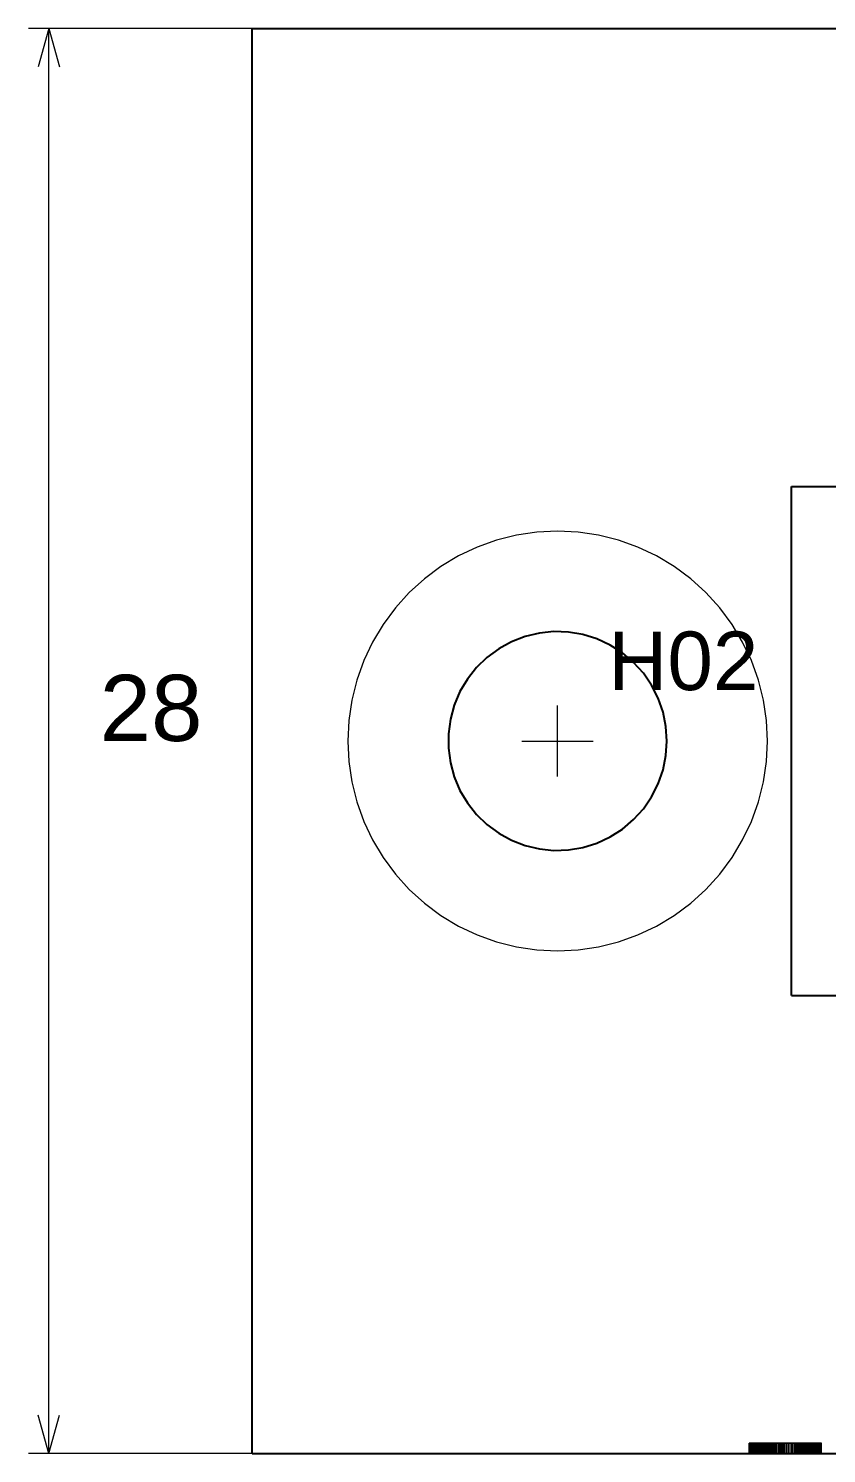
# Paper-space layout '01_三视图' of a CAD drawing. Header units: millimetres. Extents: x 8 to 451, y 8 to 289.
# Drawn here: x 117.2 to 148.6, y 64 to 120 of the extents above; entities that cross this region are included whole.
import ezdxf

# ---------------------------------------------------------------- set-up
doc = ezdxf.new("R2010")
doc.units = ezdxf.units.MM
doc.linetypes.add('WP_HIDDEN', pattern=[2.3, 1.5, -0.8])
for name, color, linetype, lineweight in [('ANNOTATIONS', 7, 'CONTINUOUS', 18), ('HIDDEN', 7, 'WP_HIDDEN', 13), ('VISIBLE', 7, 'CONTINUOUS', 25)]:
    doc.layers.add(name, color=color, linetype=linetype, lineweight=lineweight)
doc.styles.add('CJK', font='Arial Unicode.ttf')

psp = doc.layouts.new('01_三视图')

# ---------------------------------------------------------------- linework, layer by layer
at = {"layer": 'ANNOTATIONS'}
for p, q in [((126, 120), (117.2, 120)), ((118, 120), (117.58, 118.5)), ((118, 64), (118, 120)), ((118, 120), (118.42, 118.5)), ((138, 90.6), (138, 93.4)), ((136.6, 92), (139.4, 92)), ((118, 64), (117.58, 65.5)), ((118, 64), (118.42, 65.5)), ((126, 64), (117.2, 64))]:
    psp.add_line(p, q, dxfattribs=at)
at = {"layer": 'HIDDEN'}
for points in [[(146.25, 92), (146.21, 92.809), (146.091, 93.609), (145.895, 94.395), (145.622, 95.157), (145.276, 95.889), (144.86, 96.583), (144.377, 97.234), (143.834, 97.834), (143.234, 98.377), (142.583, 98.86), (141.889, 99.276), (141.157, 99.622), (140.395, 99.895), (139.609, 100.091), (138.809, 100.21), (138, 100.25), (137.191, 100.21), (136.391, 100.091), (135.605, 99.895), (134.843, 99.622), (134.111, 99.276), (133.417, 98.86), (132.766, 98.377), (132.166, 97.834), (131.623, 97.234), (131.14, 96.583), (130.724, 95.889), (130.378, 95.157), (130.105, 94.395), (129.909, 93.609), (129.79, 92.809), (129.75, 92), (129.79, 91.191), (129.909, 90.391), (130.105, 89.605), (130.378, 88.843), (130.724, 88.111), (131.14, 87.417), (131.623, 86.766), (132.166, 86.166), (132.766, 85.623), (133.417, 85.14), (134.111, 84.724), (134.843, 84.378), (135.605, 84.105), (136.391, 83.909), (137.191, 83.79), (138, 83.75), (138.809, 83.79), (139.609, 83.909), (140.395, 84.105), (141.157, 84.378), (141.889, 84.724), (142.583, 85.14), (143.234, 85.623), (143.834, 86.166), (144.377, 86.766), (144.86, 87.417), (145.276, 88.111), (145.622, 88.843), (145.895, 89.605), (146.091, 90.391), (146.21, 91.191), (146.25, 92)], [(145.53, 64), (145.53, 64.4)], [(145.53, 64.4), (148.378, 64.4)], [(145.531, 64.4), (145.53, 64.4)], [(145.531, 64), (145.531, 64.4)], [(145.542, 64.4), (145.531, 64.4)], [(145.542, 64), (145.542, 64.4)], [(145.562, 64.4), (145.542, 64.4)], [(145.562, 64), (145.562, 64.4)], [(145.591, 64.4), (145.562, 64.4)], [(145.591, 64), (145.591, 64.4)], [(145.621, 64.4), (145.591, 64.4)], [(145.621, 64), (145.621, 64.4)], [(145.654, 64.4), (145.621, 64.4)], [(145.63, 64), (145.63, 64.4)], [(145.63, 64.4), (146.173, 64.4)], [(145.638, 64.4), (145.63, 64.4)], [(145.638, 64), (145.638, 64.4)], [(145.648, 64.4), (145.638, 64.4)], [(145.648, 64), (145.648, 64.4)], [(145.661, 64.4), (145.648, 64.4)], [(145.654, 64), (145.654, 64.4)], [(145.691, 64.4), (145.654, 64.4)], [(145.661, 64), (145.661, 64.4)], [(145.677, 64.4), (145.661, 64.4)], [(145.677, 64), (145.677, 64.4)], [(145.695, 64.4), (145.677, 64.4)], [(145.691, 64), (145.691, 64.4)], [(145.733, 64.4), (145.691, 64.4)], [(145.695, 64), (145.695, 64.4)], [(145.715, 64.4), (145.695, 64.4)], [(145.715, 64), (145.715, 64.4)], [(145.738, 64.4), (145.715, 64.4)], [(145.733, 64), (145.733, 64.4)], [(145.778, 64.4), (145.733, 64.4)], [(145.738, 64), (145.738, 64.4)], [(145.763, 64.4), (145.738, 64.4)], [(145.763, 64), (145.763, 64.4)], [(145.79, 64.4), (145.763, 64.4)], [(145.778, 64), (145.778, 64.4)], [(145.828, 64.4), (145.778, 64.4)], [(145.79, 64), (145.79, 64.4)], [(145.82, 64.4), (145.79, 64.4)], [(145.82, 64), (145.82, 64.4)], [(145.852, 64.4), (145.82, 64.4)], [(145.828, 64), (145.828, 64.4)], [(145.882, 64.4), (145.828, 64.4)], [(145.852, 64), (145.852, 64.4)], [(145.887, 64.4), (145.852, 64.4)], [(145.882, 64), (145.882, 64.4)], [(145.94, 64.4), (145.882, 64.4)], [(145.924, 64.4), (145.887, 64.4)], [(145.887, 64), (145.887, 64.4)], [(145.964, 64.4), (145.924, 64.4)], [(145.924, 64), (145.924, 64.4)], [(145.94, 64), (145.94, 64.4)], [(146.003, 64.4), (145.94, 64.4)], [(146.006, 64.4), (145.964, 64.4)], [(145.964, 64), (145.964, 64.4)], [(146.003, 64), (146.003, 64.4)], [(146.073, 64.4), (146.003, 64.4)], [(146.05, 64.4), (146.006, 64.4)], [(146.006, 64), (146.006, 64.4)], [(146.096, 64.4), (146.05, 64.4)], [(146.05, 64), (146.05, 64.4)], [(146.073, 64), (146.073, 64.4)], [(146.149, 64.4), (146.073, 64.4)], [(146.145, 64.4), (146.096, 64.4)], [(146.096, 64), (146.096, 64.4)], [(146.195, 64.4), (146.145, 64.4)], [(146.145, 64), (146.145, 64.4)], [(146.149, 64), (146.149, 64.4)], [(146.233, 64.4), (146.149, 64.4)], [(146.173, 64), (146.173, 64.4)], [(146.173, 64.4), (146.178, 64.4)], [(146.178, 64), (146.178, 64.4)], [(146.178, 64.4), (146.189, 64.4)], [(146.189, 64), (146.189, 64.4)], [(146.189, 64.4), (146.207, 64.4)], [(146.248, 64.4), (146.195, 64.4)], [(146.195, 64), (146.195, 64.4)], [(146.207, 64), (146.207, 64.4)], [(146.207, 64.4), (146.233, 64.4)], [(146.233, 64), (146.233, 64.4)], [(146.322, 64.4), (146.233, 64.4)], [(146.233, 64), (146.233, 64.4)], [(146.233, 64.4), (146.265, 64.4)], [(146.302, 64.4), (146.248, 64.4)], [(146.248, 64), (146.248, 64.4)], [(148.378, 64.4), (146.264, 64.4)], [(146.264, 64), (146.264, 64.4)], [(146.264, 64.4), (146.312, 64.4)], [(146.265, 64), (146.265, 64.4)], [(146.265, 64.4), (146.305, 64.4)], [(146.358, 64.4), (146.302, 64.4)], [(146.302, 64), (146.302, 64.4)], [(146.305, 64), (146.305, 64.4)], [(146.305, 64.4), (146.352, 64.4)], [(146.312, 64), (146.312, 64.4)], [(146.312, 64.4), (146.364, 64.4)], [(146.322, 64), (146.322, 64.4)], [(146.419, 64.4), (146.322, 64.4)], [(146.352, 64), (146.352, 64.4)], [(146.352, 64.4), (146.406, 64.4)], [(146.417, 64.4), (146.358, 64.4)], [(146.358, 64), (146.358, 64.4)], [(146.364, 64), (146.364, 64.4)], [(146.364, 64.4), (146.423, 64.4)], [(146.406, 64), (146.406, 64.4)], [(146.406, 64.4), (146.465, 64.4)], [(146.477, 64.4), (146.417, 64.4)], [(146.417, 64), (146.417, 64.4)], [(146.419, 64), (146.419, 64.4)], [(146.632, 64.4), (146.419, 64.4)], [(146.423, 64), (146.423, 64.4)], [(146.423, 64.4), (146.488, 64.4)], [(146.465, 64), (146.465, 64.4)], [(146.465, 64.4), (146.53, 64.4)], [(146.539, 64.4), (146.477, 64.4)], [(146.477, 64), (146.477, 64.4)], [(146.488, 64), (146.488, 64.4)], [(146.488, 64.4), (146.577, 64.4)], [(146.53, 64), (146.53, 64.4)], [(146.53, 64.4), (146.599, 64.4)], [(146.603, 64.4), (146.539, 64.4)], [(146.539, 64), (146.539, 64.4)], [(146.577, 64), (146.577, 64.4)], [(146.577, 64.4), (146.708, 64.4)], [(146.599, 64), (146.599, 64.4)], [(146.599, 64.4), (146.673, 64.4)], [(146.669, 64.4), (146.603, 64.4)], [(146.603, 64), (146.603, 64.4)], [(146.8, 64.4), (146.632, 64.4)], [(146.737, 64.4), (146.669, 64.4)], [(146.669, 64), (146.669, 64.4)], [(146.673, 64), (146.673, 64.4)], [(146.673, 64.4), (146.752, 64.4)], [(146.708, 64), (146.708, 64.4)], [(146.708, 64.4), (146.882, 64.4)], [(146.807, 64.4), (146.737, 64.4)], [(146.737, 64), (146.737, 64.4)], [(146.752, 64), (146.752, 64.4)], [(146.752, 64.4), (146.835, 64.4)], [(146.8, 64), (146.8, 64.4)], [(146.955, 64.4), (146.8, 64.4)], [(146.879, 64.4), (146.807, 64.4)], [(146.807, 64), (146.807, 64.4)], [(146.835, 64), (146.835, 64.4)], [(146.835, 64.4), (146.924, 64.4)], [(146.953, 64.4), (146.879, 64.4)], [(146.879, 64), (146.879, 64.4)], [(146.882, 64), (146.882, 64.4)], [(146.882, 64.4), (147.099, 64.4)], [(146.924, 64), (146.924, 64.4)], [(146.924, 64.4), (147.017, 64.4)], [(147.029, 64.4), (146.953, 64.4)], [(146.953, 64), (146.953, 64.4)], [(146.955, 64), (146.955, 64.4)], [(147.095, 64.4), (146.955, 64.4)], [(147.017, 64), (147.017, 64.4)], [(147.017, 64.4), (147.105, 64.4)], [(147.105, 64.4), (147.029, 64.4)], [(147.029, 64), (147.029, 64.4)], [(147.095, 64), (147.095, 64.4)], [(147.22, 64.4), (147.095, 64.4)], [(147.099, 64.4), (147.364, 64.4)], [(147.105, 64), (147.105, 64.4)], [(147.105, 64.4), (147.189, 64.4)], [(147.18, 64.4), (147.105, 64.4)], [(147.105, 64), (147.105, 64.4)], [(147.252, 64.4), (147.18, 64.4)], [(147.18, 64), (147.18, 64.4)], [(147.189, 64), (147.189, 64.4)], [(147.189, 64.4), (147.269, 64.4)], [(147.22, 64), (147.22, 64.4)], [(147.332, 64.4), (147.22, 64.4)], [(147.323, 64.4), (147.252, 64.4)], [(147.252, 64), (147.252, 64.4)], [(147.269, 64), (147.269, 64.4)], [(147.269, 64.4), (147.344, 64.4)], [(147.391, 64.4), (147.323, 64.4)], [(147.323, 64), (147.323, 64.4)], [(147.332, 64), (147.332, 64.4)], [(147.429, 64.4), (147.332, 64.4)], [(147.344, 64), (147.344, 64.4)], [(147.344, 64.4), (147.415, 64.4)], [(147.364, 64), (147.364, 64.4)], [(147.364, 64.4), (147.588, 64.4)], [(147.457, 64.4), (147.391, 64.4)], [(147.391, 64), (147.391, 64.4)], [(147.415, 64), (147.415, 64.4)], [(147.415, 64.4), (147.482, 64.4)], [(147.429, 64), (147.429, 64.4)], [(147.512, 64.4), (147.429, 64.4)], [(147.522, 64.4), (147.457, 64.4)], [(147.457, 64), (147.457, 64.4)], [(147.482, 64), (147.482, 64.4)], [(147.482, 64.4), (147.545, 64.4)], [(147.512, 64), (147.512, 64.4)], [(147.581, 64.4), (147.512, 64.4)], [(147.584, 64.4), (147.522, 64.4)], [(147.522, 64), (147.522, 64.4)], [(147.545, 64), (147.545, 64.4)], [(147.545, 64.4), (147.603, 64.4)], [(147.581, 64), (147.581, 64.4)], [(147.639, 64.4), (147.581, 64.4)], [(147.645, 64.4), (147.584, 64.4)], [(147.584, 64), (147.584, 64.4)], [(147.588, 64), (147.588, 64.4)], [(147.588, 64.4), (147.685, 64.4)], [(147.603, 64), (147.603, 64.4)], [(147.603, 64.4), (147.656, 64.4)], [(147.639, 64), (147.639, 64.4)], [(147.689, 64.4), (147.639, 64.4)], [(147.703, 64.4), (147.645, 64.4)], [(147.645, 64), (147.645, 64.4)], [(147.656, 64), (147.656, 64.4)], [(147.656, 64.4), (147.702, 64.4)], [(147.685, 64), (147.685, 64.4)], [(147.685, 64.4), (147.772, 64.4)], [(147.689, 64), (147.689, 64.4)], [(147.732, 64.4), (147.689, 64.4)], [(147.702, 64), (147.702, 64.4)], [(147.702, 64.4), (147.74, 64.4)], [(147.759, 64.4), (147.703, 64.4)], [(147.703, 64), (147.703, 64.4)], [(147.732, 64), (147.732, 64.4)], [(147.766, 64.4), (147.732, 64.4)], [(147.74, 64), (147.74, 64.4)], [(147.74, 64.4), (147.772, 64.4)], [(147.813, 64.4), (147.759, 64.4)], [(147.759, 64), (147.759, 64.4)], [(147.766, 64), (147.766, 64.4)], [(147.793, 64.4), (147.766, 64.4)], [(147.772, 64), (147.772, 64.4)], [(147.772, 64.4), (147.848, 64.4)], [(147.772, 64), (147.772, 64.4)], [(147.772, 64.4), (147.797, 64.4)], [(147.793, 64), (147.793, 64.4)], [(147.813, 64.4), (147.793, 64.4)], [(147.797, 64), (147.797, 64.4)], [(147.797, 64.4), (147.814, 64.4)], [(147.813, 64), (147.813, 64.4)], [(147.824, 64.4), (147.813, 64.4)], [(147.866, 64.4), (147.813, 64.4)], [(147.813, 64), (147.813, 64.4)], [(147.814, 64), (147.814, 64.4)], [(147.814, 64.4), (147.825, 64.4)], [(147.824, 64), (147.824, 64.4)], [(147.828, 64.4), (147.824, 64.4)], [(147.825, 64), (147.825, 64.4)], [(147.825, 64.4), (147.828, 64.4)], [(147.828, 64), (147.828, 64.4)], [(147.848, 64), (147.848, 64.4)], [(147.848, 64.4), (147.915, 64.4)], [(147.916, 64.4), (147.866, 64.4)], [(147.866, 64), (147.866, 64.4)], [(147.915, 64), (147.915, 64.4)], [(147.915, 64.4), (147.974, 64.4)], [(147.964, 64.4), (147.916, 64.4)], [(147.916, 64), (147.916, 64.4)], [(148.01, 64.4), (147.964, 64.4)], [(147.964, 64), (147.964, 64.4)], [(147.974, 64), (147.974, 64.4)], [(147.974, 64.4), (148.029, 64.4)], [(148.054, 64.4), (148.01, 64.4)], [(148.01, 64), (148.01, 64.4)], [(148.029, 64), (148.029, 64.4)], [(148.029, 64.4), (148.079, 64.4)], [(148.095, 64.4), (148.054, 64.4)], [(148.054, 64), (148.054, 64.4)], [(148.079, 64), (148.079, 64.4)], [(148.079, 64.4), (148.125, 64.4)], [(148.133, 64.4), (148.095, 64.4)], [(148.095, 64), (148.095, 64.4)], [(148.125, 64), (148.125, 64.4)], [(148.125, 64.4), (148.167, 64.4)], [(148.169, 64.4), (148.133, 64.4)], [(148.133, 64), (148.133, 64.4)], [(148.167, 64), (148.167, 64.4)], [(148.167, 64.4), (148.204, 64.4)], [(148.201, 64.4), (148.169, 64.4)], [(148.169, 64), (148.169, 64.4)], [(148.231, 64.4), (148.201, 64.4)], [(148.201, 64), (148.201, 64.4)], [(148.204, 64), (148.204, 64.4)], [(148.204, 64.4), (148.237, 64.4)], [(148.258, 64.4), (148.231, 64.4)], [(148.231, 64), (148.231, 64.4)], [(148.237, 64), (148.237, 64.4)], [(148.237, 64.4), (148.266, 64.4)], [(148.282, 64.4), (148.258, 64.4)], [(148.258, 64), (148.258, 64.4)], [(148.266, 64), (148.266, 64.4)], [(148.266, 64.4), (148.291, 64.4)], [(148.303, 64.4), (148.282, 64.4)], [(148.282, 64), (148.282, 64.4)], [(148.291, 64), (148.291, 64.4)], [(148.291, 64.4), (148.312, 64.4)], [(148.321, 64.4), (148.303, 64.4)], [(148.303, 64), (148.303, 64.4)], [(148.312, 64), (148.312, 64.4)], [(148.312, 64.4), (148.331, 64.4)], [(148.337, 64.4), (148.321, 64.4)], [(148.321, 64), (148.321, 64.4)], [(148.331, 64), (148.331, 64.4)], [(148.331, 64.4), (148.345, 64.4)], [(148.349, 64.4), (148.337, 64.4)], [(148.337, 64), (148.337, 64.4)], [(148.345, 64), (148.345, 64.4)], [(148.345, 64.4), (148.357, 64.4)], [(148.359, 64.4), (148.349, 64.4)], [(148.349, 64), (148.349, 64.4)], [(148.357, 64), (148.357, 64.4)], [(148.357, 64.4), (148.365, 64.4)], [(148.366, 64.4), (148.359, 64.4)], [(148.359, 64), (148.359, 64.4)], [(148.365, 64), (148.365, 64.4)], [(148.365, 64.4), (148.37, 64.4)], [(148.37, 64.4), (148.366, 64.4)], [(148.366, 64), (148.366, 64.4)], [(148.37, 64), (148.37, 64.4)], [(148.37, 64.4), (148.372, 64.4)], [(148.372, 64.4), (148.37, 64.4)], [(148.37, 64), (148.37, 64.4)], [(148.372, 64), (148.372, 64.4)], [(148.378, 64), (148.378, 64.4)], [(145.53, 64), (145.531, 64)], [(148.378, 64), (145.53, 64)], [(145.531, 64), (145.542, 64)], [(145.542, 64), (145.562, 64)], [(145.562, 64), (145.591, 64)], [(145.591, 64), (145.621, 64)], [(145.621, 64), (145.654, 64)], [(145.63, 64), (145.638, 64)], [(146.173, 64), (145.63, 64)], [(145.638, 64), (145.648, 64)], [(145.648, 64), (145.661, 64)], [(145.654, 64), (145.691, 64)], [(145.661, 64), (145.677, 64)], [(145.677, 64), (145.695, 64)], [(145.691, 64), (145.733, 64)], [(145.695, 64), (145.715, 64)], [(145.715, 64), (145.738, 64)], [(145.733, 64), (145.778, 64)], [(145.738, 64), (145.763, 64)], [(145.763, 64), (145.79, 64)], [(145.778, 64), (145.828, 64)], [(145.79, 64), (145.82, 64)], [(145.82, 64), (145.852, 64)], [(145.828, 64), (145.882, 64)], [(145.852, 64), (145.887, 64)], [(145.882, 64), (145.94, 64)], [(145.887, 64), (145.924, 64)], [(145.924, 64), (145.964, 64)], [(145.94, 64), (146.003, 64)], [(145.964, 64), (146.006, 64)], [(146.003, 64), (146.073, 64)], [(146.006, 64), (146.05, 64)], [(146.05, 64), (146.096, 64)], [(146.073, 64), (146.149, 64)], [(146.096, 64), (146.145, 64)], [(146.145, 64), (146.195, 64)], [(146.149, 64), (146.233, 64)], [(146.178, 64), (146.173, 64)], [(146.189, 64), (146.178, 64)], [(146.207, 64), (146.189, 64)], [(146.195, 64), (146.248, 64)], [(146.233, 64), (146.207, 64)], [(146.265, 64), (146.233, 64)], [(146.233, 64), (146.322, 64)], [(146.248, 64), (146.302, 64)], [(146.264, 64), (148.378, 64)], [(146.312, 64), (146.264, 64)], [(146.305, 64), (146.265, 64)], [(146.302, 64), (146.358, 64)], [(146.352, 64), (146.305, 64)], [(146.364, 64), (146.312, 64)], [(146.322, 64), (146.419, 64)], [(146.406, 64), (146.352, 64)], [(146.358, 64), (146.417, 64)], [(146.423, 64), (146.364, 64)], [(146.465, 64), (146.406, 64)], [(146.417, 64), (146.477, 64)], [(146.419, 64), (146.632, 64)], [(146.488, 64), (146.423, 64)], [(146.53, 64), (146.465, 64)], [(146.477, 64), (146.539, 64)], [(146.577, 64), (146.488, 64)], [(146.599, 64), (146.53, 64)], [(146.539, 64), (146.603, 64)], [(146.708, 64), (146.577, 64)], [(146.673, 64), (146.599, 64)], [(146.603, 64), (146.669, 64)], [(146.632, 64), (146.8, 64)], [(146.669, 64), (146.737, 64)], [(146.752, 64), (146.673, 64)], [(146.882, 64), (146.708, 64)], [(146.737, 64), (146.807, 64)], [(146.835, 64), (146.752, 64)], [(146.8, 64), (146.955, 64)], [(146.807, 64), (146.879, 64)], [(146.924, 64), (146.835, 64)], [(146.879, 64), (146.953, 64)], [(147.099, 64), (146.882, 64)], [(147.017, 64), (146.924, 64)], [(146.953, 64), (147.029, 64)], [(146.955, 64), (147.095, 64)], [(147.105, 64), (147.017, 64)], [(147.029, 64), (147.105, 64)], [(147.095, 64), (147.22, 64)], [(147.364, 64), (147.099, 64)], [(147.105, 64), (147.18, 64)], [(147.189, 64), (147.105, 64)], [(147.18, 64), (147.252, 64)], [(147.269, 64), (147.189, 64)], [(147.22, 64), (147.332, 64)], [(147.252, 64), (147.323, 64)], [(147.344, 64), (147.269, 64)], [(147.323, 64), (147.391, 64)], [(147.332, 64), (147.429, 64)], [(147.415, 64), (147.344, 64)], [(147.588, 64), (147.364, 64)], [(147.391, 64), (147.457, 64)], [(147.482, 64), (147.415, 64)], [(147.429, 64), (147.512, 64)], [(147.457, 64), (147.522, 64)], [(147.545, 64), (147.482, 64)], [(147.512, 64), (147.581, 64)], [(147.522, 64), (147.584, 64)], [(147.603, 64), (147.545, 64)], [(147.581, 64), (147.639, 64)], [(147.584, 64), (147.645, 64)], [(147.685, 64), (147.588, 64)], [(147.656, 64), (147.603, 64)], [(147.639, 64), (147.689, 64)], [(147.645, 64), (147.703, 64)], [(147.702, 64), (147.656, 64)], [(147.772, 64), (147.685, 64)], [(147.689, 64), (147.732, 64)], [(147.74, 64), (147.702, 64)], [(147.703, 64), (147.759, 64)], [(147.732, 64), (147.766, 64)], [(147.772, 64), (147.74, 64)], [(147.759, 64), (147.813, 64)], [(147.766, 64), (147.793, 64)], [(147.848, 64), (147.772, 64)], [(147.797, 64), (147.772, 64)], [(147.793, 64), (147.813, 64)], [(147.814, 64), (147.797, 64)], [(147.813, 64), (147.866, 64)], [(147.813, 64), (147.824, 64)], [(147.825, 64), (147.814, 64)], [(147.824, 64), (147.828, 64)], [(147.828, 64), (147.825, 64)], [(147.915, 64), (147.848, 64)], [(147.866, 64), (147.916, 64)], [(147.974, 64), (147.915, 64)], [(147.916, 64), (147.964, 64)], [(147.964, 64), (148.01, 64)], [(148.029, 64), (147.974, 64)], [(148.01, 64), (148.054, 64)], [(148.079, 64), (148.029, 64)], [(148.054, 64), (148.095, 64)], [(148.125, 64), (148.079, 64)], [(148.095, 64), (148.133, 64)], [(148.167, 64), (148.125, 64)], [(148.133, 64), (148.169, 64)], [(148.204, 64), (148.167, 64)], [(148.169, 64), (148.201, 64)], [(148.201, 64), (148.231, 64)], [(148.237, 64), (148.204, 64)], [(148.231, 64), (148.258, 64)], [(148.266, 64), (148.237, 64)], [(148.258, 64), (148.282, 64)], [(148.291, 64), (148.266, 64)], [(148.282, 64), (148.303, 64)], [(148.312, 64), (148.291, 64)], [(148.303, 64), (148.321, 64)], [(148.331, 64), (148.312, 64)], [(148.321, 64), (148.337, 64)], [(148.345, 64), (148.331, 64)], [(148.337, 64), (148.349, 64)], [(148.357, 64), (148.345, 64)], [(148.349, 64), (148.359, 64)], [(148.365, 64), (148.357, 64)], [(148.359, 64), (148.366, 64)], [(148.37, 64), (148.365, 64)], [(148.366, 64), (148.37, 64)], [(148.372, 64), (148.37, 64)], [(148.37, 64), (148.372, 64)]]:
    psp.add_lwpolyline(points, dxfattribs=at)
at = {"layer": 'VISIBLE'}
for points in [[(126, 64), (126, 120)], [(126, 120), (196, 120)], [(147.2, 82), (147.2, 102)], [(147.2, 102), (151.2, 102)], [(142.3, 92), (142.262, 92.573), (142.147, 93.136), (141.959, 93.679), (141.7, 94.191), (141.375, 94.665), (140.989, 95.091), (140.551, 95.462), (140.067, 95.771), (139.545, 96.013), (138.997, 96.183), (138.43, 96.278), (137.856, 96.298), (137.285, 96.24), (136.726, 96.107), (136.19, 95.9), (135.686, 95.624), (135.224, 95.284), (134.811, 94.884), (134.455, 94.434), (134.162, 93.939), (133.938, 93.411), (133.786, 92.856), (133.71, 92.287), (133.71, 91.713), (133.786, 91.144), (133.938, 90.589), (134.162, 90.061), (134.455, 89.566), (134.811, 89.116), (135.224, 88.716), (135.686, 88.376), (136.19, 88.1), (136.726, 87.893), (137.285, 87.76), (137.856, 87.702), (138.43, 87.722), (138.997, 87.817), (139.545, 87.987), (140.067, 88.229), (140.551, 88.538), (140.989, 88.909), (141.375, 89.335), (141.7, 89.809), (141.959, 90.321), (142.147, 90.864), (142.262, 91.427), (142.3, 92)], [(147.2, 82), (151.2, 82)], [(126, 64), (196, 64)]]:
    psp.add_lwpolyline(points, dxfattribs=at)

# ---------------------------------------------------------------- texts
at = {"layer": 'ANNOTATIONS', "style": 'CJK'}
for s, height, p in [('H02', 2.3, (140, 94)), ('28', 2.6, (120, 92))]:
    psp.add_text(s, height=height, dxfattribs=at).set_placement(p)

doc.saveas('drawing.dxf')
